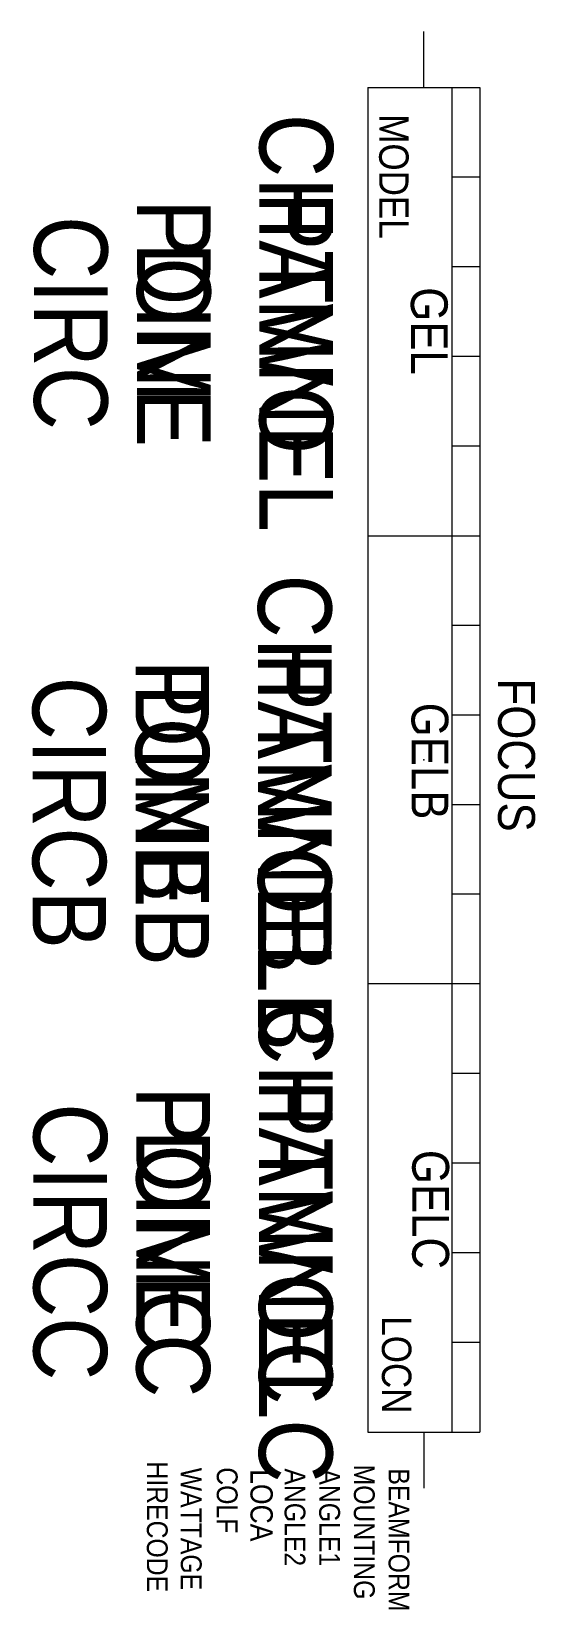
# Model space of a CAD drawing. Extents: x 6390 to 7075, y -589 to 1557.
import ezdxf
from ezdxf.enums import TextEntityAlignment as Align

# ---------------------------------------------------------------- set-up
doc = ezdxf.new("R2010")
doc.units = 0
doc.header["$MEASUREMENT"] = 0
doc.layers.get('0').update_dxf_attribs({"linetype": 'CONTINUOUS'})
for name, color, linetype in [('CHANNEL', 3, 'CONTINUOUS'), ('CIRC', 6, 'CONTINUOUS'), ('DIMMER', 4, 'CONTINUOUS'), ('FOCUS', 30, 'CONTINUOUS'), ('GEL', 1, 'CONTINUOUS'), ('LANTERNS', 4, 'CONTINUOUS'), ('LOCATION', 7, 'CONTINUOUS'), ('MODEL', 6, 'CONTINUOUS'), ('PATCH', 5, 'CONTINUOUS'), ('PATCH2', 5, 'CONTINUOUS'), ('TEMPLATE', 150, 'CONTINUOUS')]:
    doc.layers.add(name, color=color, linetype=linetype)

msp = doc.modelspace()

# ---------------------------------------------------------------- linework, layer by layer
for p, q in [((6923.7, 1480.8), (6923.7, 1557)), ((6847.5, 1480.8), (6847.5, -348)), ((6847.5, 1480.8), (6999.9, 1480.8)), ((6961.5, 1480.8), (6961.5, 871.2)), ((6999.9, 1480.8), (6999.9, -348)), ((6999.9, 1358.9), (6961.5, 1358.9)), ((7000.2, 1236.9), (6961.9, 1236.9)), ((7000.2, 1115), (6961.9, 1115)), ((7000.2, 993.1), (6961.9, 993.1)), ((6847.5, 871.2), (6999.9, 871.2)), ((6961.5, 871.2), (6961.5, 261.6)), ((6999.9, 749.3), (6961.5, 749.3)), ((7000.2, 627.3), (6961.9, 627.3)), ((7000.2, 505.4), (6961.9, 505.4)), ((7000.2, 383.5), (6961.9, 383.5)), ((6999.9, 261.6), (6847.5, 261.6)), ((6961.5, 261.6), (6961.5, -348)), ((6999.9, 139.7), (6961.5, 139.7)), ((7000.2, 17.7), (6961.9, 17.7)), ((7000.2, -104.2), (6961.9, -104.2)), ((7000.2, -226.1), (6961.9, -226.1)), ((6847.5, -348), (6999.9, -348)), ((6923.7, -348), (6923.7, -424.2))]:
    msp.add_line(p, q)
at = {"layer": 'TEMPLATE', "color": 0, "linetype": 'CONTINUOUS'}
msp.add_point((6923.7, 566.4), dxfattribs=at)

# ---------------------------------------------------------------- texts
at = {"layer": 'CHANNEL', "width": 0.89}
for tag, p in [('CHANNEL', (6700, 1160.6)), ('CHANNELB', (6698, 494.4)), ('CHANNELC', (6699.3, -89.2))]:
    msp.add_attdef(tag, text='', height=100, rotation=270, dxfattribs=at).set_placement(p, align=Align.CENTER)
at = {"layer": 'CIRC', "width": 0.89}
for tag, p in [('CIRC', (6393.4, 1160.6)), ('CIRCB', (6391.4, 494.4)), ('CIRCC', (6392.6, -89.2))]:
    msp.add_attdef(tag, text='', height=100, rotation=270, dxfattribs=at).set_placement(p, align=Align.CENTER)
at = {"layer": 'DIMMER', "width": 0.89}
for tag, p in [('DIM', (6533.4, 1161.5)), ('DIMB', (6531.4, 521.2)), ('DIMC', (6532.6, -88.4))]:
    msp.add_attdef(tag, text='', height=100, rotation=270, dxfattribs=at).set_placement(p, align=Align.CENTER)
at = {"layer": 'FOCUS', "width": 0.89}
msp.add_attdef('FOCUS', text='', height=50, rotation=270, dxfattribs=at).set_placement((7024.6, 572.8), align=Align.CENTER)
at = {"layer": 'GEL', "width": 0.89}
for tag, p in [('GEL', (6905.9, 1149.7)), ('GELB', (6906.8, 564.7)), ('GELC', (6907.8, -45.2))]:
    msp.add_attdef(tag, text='', height=50, rotation=270, dxfattribs=at).set_placement(p, align=Align.CENTER)
at = {"layer": 'LANTERNS', "color": 0, "width": 0.89, "flags": 1}
for tag, p, s, height in [('HIRECODE', (6546.8, -387.9), '', 28.3), ('WATTAGE', (6593, -396.5, 0), ' ', 28.3), ('COLF', (6641.9, -395.9), '4', 28.3), ('LOCA', (6687.7, -398.5), '', 30.3), ('ANGLE2', (6734.1, -397.4), '180', 28.3), ('ANGLE1', (6781.2, -397.4), '0', 28.3), ('MOUNTING', (6828.4, -392.2), 'STANDARD HOOK CLAMP X 2', 28.305), ('BEAMFORM', (6875.6, -397.4), 'ASYMETRIC', 28.3)]:
    msp.add_attdef(tag, p, s, height=height, rotation=270, dxfattribs=at)
at = {"layer": 'LOCATION', "width": 0.89}
msp.add_attdef('LOCN', text='', height=40, rotation=270, dxfattribs=at).set_placement((6866.5, -256.6), align=Align.CENTER)
at = {"layer": 'MODEL', "width": 0.89}
msp.add_attdef('MODEL', text="6' ZIP", height=40, rotation=270, dxfattribs=at).set_placement((6882.8, 1359.8), align=Align.MIDDLE)
at = {"layer": 'PATCH', "width": 0.89}
for tag, p in [('PONE', (6533.4, 1160.6)), ('PONEB', (6531.4, 494.4)), ('PONEC', (6532.6, -89.2))]:
    msp.add_attdef(tag, text='', height=100, rotation=270, dxfattribs=at).set_placement(p, align=Align.CENTER)
at = {"layer": 'PATCH2', "width": 0.89}
for tag, p in [('PTWO', (6700, 1160.6)), ('PTWOB', (6698, 494.4)), ('PTWOC', (6699.3, -89.2))]:
    msp.add_attdef(tag, text='', height=100, rotation=270, dxfattribs=at).set_placement(p, align=Align.CENTER)

doc.saveas('drawing.dxf')
